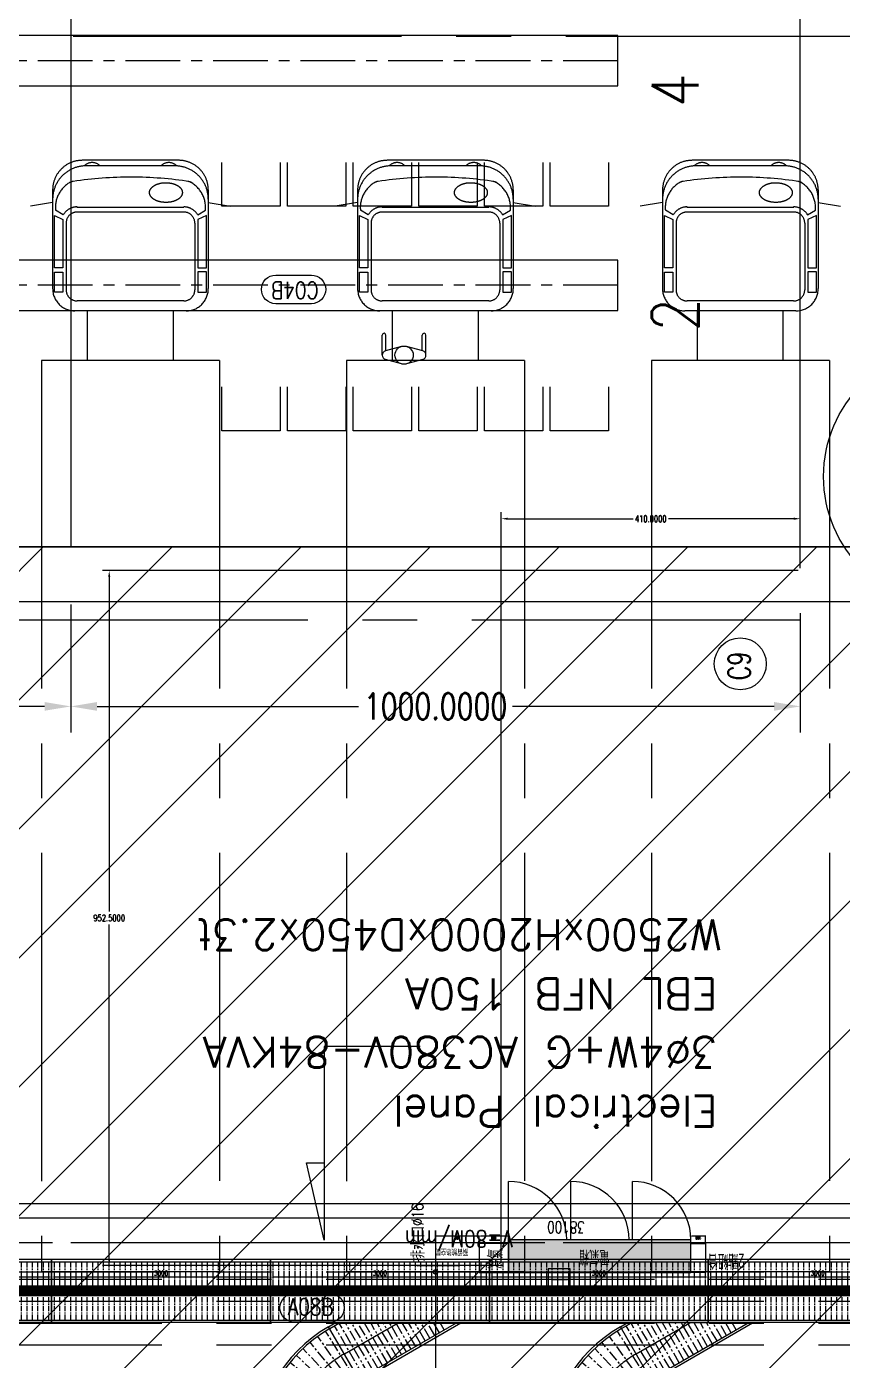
# Model space of a CAD drawing. Extents: x -40736 to 716455, y -65544 to 37405.
# Drawn here: x 342331 to 343449, y -50759 to -48930 of the extents above; entities that cross this region are included whole.
import ezdxf
from ezdxf.enums import TextEntityAlignment as Align

# ---------------------------------------------------------------- set-up
doc = ezdxf.new("R2010")
doc.units = 0
doc.header["$LTSCALE"] = 600
doc.header["$MEASUREMENT"] = 0
doc.linetypes.add('CENTER', pattern=[2, 1.25, -0.25, 0.25, -0.25])
doc.linetypes.add('CENTER2', pattern=[1.125, 0.75, -0.125, 0.125, -0.125])
doc.layers.get('0').update_dxf_attribs({"linetype": 'CONTINUOUS'})
doc.layers.get('DEFPOINTS').update_dxf_attribs({"linetype": 'CONTINUOUS'})
for name, color, linetype in [('0-1F_OHCV', 6, 'CONTINUOUS'), ('0-CV-DIM', 3, 'CONTINUOUS'), ('0-架台', 232, 'CONTINUOUS'), ('0-機台細部', 7, 'CONTINUOUS'), ('0-機號', 4, 'CONTINUOUS'), ('0-滾筒細部', 3, 'CONTINUOUS'), ('0-記號', 3, 'CONTINUOUS'), ('1', 1, 'CONTINUOUS'), ('底圖', 253, 'CONTINUOUS'), ('規劃圖', 253, 'CONTINUOUS')]:
    doc.layers.add(name, color=color, linetype=linetype)
doc.styles.add('CHINESET', font='ISOCP.SHX', dxfattribs={"width": 0.7, "bigfont": 'CHINESET.SHX'})
doc.styles.get("Standard").update_dxf_attribs({"font": 'txt.shx', "width": 0.75, "bigfont": 'chineset.shx'})
doc.dimstyles.get("Standard").update_dxf_attribs({"dimtxt": 0.18, "dimasz": 0.18, "dimexe": 0.18, "dimexo": 0.0625, "dimgap": 0.09, "dimtad": 0, "dimtih": 1, "dimtoh": 1, "dimdec": 4, "dimzin": 0, "dimdsep": 46, "dimtxsty": 'Standard', "dimcen": 0.09, "dimadec": 0, "dimazin": 0, "dimtfac": 1, "dimtdec": 4, "dimtofl": 0, "dimtmove": 0, "dimatfit": 3, "dimfxl": 1, "dimtolj": 1, "dimtzin": 0, "dimarcsym": 0})

# ---------------------------------------------------------------- blocks, each defined once
blk = doc.blocks.new('*D459')
at = {"layer": 'DEFPOINTS', "color": 0}
for p in [(-2777.7, 4718), (-1777.7, 4706), (-1777.7, 4565.8)]:
    blk.add_point(p, dxfattribs=at)
at = {"layer": '規劃圖', "color": 0, "lineweight": -2}
for p, q in [((-2777.7, 4705.5), (-2777.7, 4529.8)), ((-1777.7, 4693.5), (-1777.7, 4529.8)), ((-2741.7, 4565.8), (-2383.5, 4565.8)), ((-1813.7, 4565.8), (-2172, 4565.8))]:
    blk.add_line(p, q, dxfattribs=at)
at = {"layer": '規劃圖', "color": 0}
for points in [[(-2741.7, 4571.8), (-2741.7, 4559.8), (-2777.7, 4565.8)], [(-1813.7, 4571.8), (-1813.7, 4559.8), (-1777.7, 4565.8)]]:
    blk.add_solid(points, dxfattribs=at)
at = {"layer": '規劃圖', "color": 0, "insert": (-2277.7, 4565.8), "char_height": 36, "attachment_point": 5}
blk.add_mtext('\\A1;1000.0000', dxfattribs=at)
blk = doc.blocks.new('*D460')
at = {"layer": 'DEFPOINTS', "color": 0}
for p in [(-1777.7, 4718), (-777.7, 4706), (-777.7, 4565.8)]:
    blk.add_point(p, dxfattribs=at)
at = {"layer": '規劃圖', "color": 0, "lineweight": -2}
for p, q in [((-1777.7, 4705.5), (-1777.7, 4529.8)), ((-777.7, 4693.5), (-777.7, 4529.8)), ((-1741.7, 4565.8), (-1383.5, 4565.8)), ((-813.7, 4565.8), (-1172, 4565.8))]:
    blk.add_line(p, q, dxfattribs=at)
at = {"layer": '規劃圖', "color": 0}
for points in [[(-1741.7, 4571.8), (-1741.7, 4559.8), (-1777.7, 4565.8)], [(-813.7, 4571.8), (-813.7, 4559.8), (-777.7, 4565.8)]]:
    blk.add_solid(points, dxfattribs=at)
at = {"layer": '規劃圖', "color": 0, "insert": (-1277.7, 4565.8), "char_height": 36, "attachment_point": 5}
blk.add_mtext('\\A1;1000.0000', dxfattribs=at)
blk = doc.blocks.new('*D404')
at = {"layer": '0-CV-DIM', "color": 0, "lineweight": -2}
for p, q in [((29124, 49034), (29696, 49034)), ((29646, 48959), (29646, 11009)), ((29124, 10934), (29696, 10934))]:
    blk.add_line(p, q, dxfattribs=at)
at = {"layer": '0-CV-DIM', "color": 0}
for points in [[(29633, 48959), (29658, 48959), (29646, 49034)], [(29633, 11009), (29658, 11009), (29646, 10934)]]:
    blk.add_solid(points, dxfattribs=at)
at = {"layer": 'DEFPOINTS', "color": 0}
for p in [(29074, 49034), (29074, 10934), (29646, 10934)]:
    blk.add_point(p, dxfattribs=at)
at = {"layer": '0-CV-DIM', "color": 0, "insert": (29516, 29984), "char_height": 160, "attachment_point": 5, "rotation": 90}
blk.add_mtext('\\A1;38100', dxfattribs=at)
blk = doc.blocks.new('*D92')
at = {"layer": '0-滾筒細部', "color": 0, "lineweight": -2}
for p, q in [((0, 840), (0, 600)), ((3000, 840), (3000, 600)), ((2970, 620), (30, 620))]:
    blk.add_line(p, q, dxfattribs=at)
at = {"layer": '0-滾筒細部', "color": 0}
for points in [[(30, 625), (30, 615), (0, 620)], [(2970, 625), (2970, 615), (3000, 620)]]:
    blk.add_solid(points, dxfattribs=at)
at = {"layer": 'DEFPOINTS', "color": 0}
for p in [(0, 860), (3000, 860), (0, 620)]:
    blk.add_point(p, dxfattribs=at)
at = {"layer": '0-滾筒細部', "color": 0, "insert": (1500, 672), "char_height": 64, "attachment_point": 5}
blk.add_mtext('\\A1;3000', dxfattribs=at)
blk = doc.blocks.new('roller_FF_800')
at = {"color": 1, "linetype": 'CENTER', "ltscale": 0.1}
blk.add_line((0, -400), (0, 400), dxfattribs=at)
blk = doc.blocks.new('A$C46C37F3C')
blk.add_lwpolyline([(0, 0), (300, 0), (300, 300), (0, 300)], close=True)
blk.add_text('I', height=220).set_placement((118, 35))
blk = doc.blocks.new('platform')
at = {"layer": '0-架台'}
blk.add_line((3250, -10894), (44776, -10894), dxfattribs=at)
blk = doc.blocks.new('PSNL111-579')
for p, q in [((15388.131002, 102433.141037), (15394.388072, 102455.380621)), ((15400.16383, 102459.755621), (15427.66383, 102459.755621)), ((15412.196658, 102433.141037), (15405.939587, 102455.380621)), ((15406.16383, 102454.755621), (15427.66383, 102454.755621)), ((15394.388072, 102404.130621), (15388.131002, 102426.370204)), ((15405.939587, 102404.130621), (15412.196658, 102426.370204)), ((15400.16383, 102399.755621), (15427.66383, 102399.755621)), ((15406.16383, 102404.755621), (15427.66383, 102404.755621))]:
    blk.add_line(p, q)
blk.add_circle((15400.16383, 102429.755621), 12.5)
for centre, radius, start, end in [((15400.16383, 102453.755621), 6, 15.713861, 164.286139), ((15427.66383, 102457.255621), 2.5, 270, 90), ((15400.16383, 102405.755621), 6, 195.713861, 344.286139), ((15427.66383, 102402.255621), 2.5, 270, 90)]:
    blk.add_arc(centre, radius, start, end)
blk = doc.blocks.new('A$C3EFB54C0')
at = {"color": 2, "linetype": 'CENTER'}
for p, q in [((380, 19301), (380, 8992)), ((415, 0), (415, 8992))]:
    blk.add_line(p, q, dxfattribs=at)
at = {"color": 3}
for points in [[(760, 19301), (0, 19301), (0, 8992), (760, 8992)], [(760, 8992), (70, 8992), (70, 0), (760, 0)]]:
    blk.add_lwpolyline(points, close=True, dxfattribs=at)
blk = doc.blocks.new('A$C674754AC')
at = {"color": 6}
for p, q in [((37316.87219, 6491.28302), (37916.87219, 6491.28302)), ((37316.87219, 5691.28302), (37316.87219, 6491.28302)), ((40393.79527, 6491.28302), (40993.79527, 6491.28302)), ((40393.79527, 5691.28302), (40393.79527, 6491.28302)), ((37916.87219, 5691.28302), (37316.87219, 5691.28302)), ((40993.79527, 5691.28302), (40393.79527, 5691.28302)), ((37316.87219, 5591.28302), (37916.87219, 5591.28302)), ((37316.87219, 5591.28302), (37916.87219, 5591.28302)), ((37316.87219, 4791.28302), (37316.87219, 5591.28302)), ((37316.87219, 4791.28302), (37316.87219, 5591.28302)), ((40393.79527, 5591.28302), (40993.79527, 5591.28302)), ((40393.79527, 5591.28302), (40993.79527, 5591.28302)), ((40393.79527, 4791.28302), (40393.79527, 5591.28302)), ((40393.79527, 4791.28302), (40393.79527, 5591.28302)), ((37916.87219, 4791.28302), (37316.87219, 4791.28302)), ((37916.87219, 4791.28302), (37316.87219, 4791.28302)), ((40993.79527, 4791.28302), (40393.79527, 4791.28302)), ((40993.79527, 4791.28302), (40393.79527, 4791.28302)), ((37316.87219, 4691.28302), (37916.87219, 4691.28302)), ((37316.87219, 4691.28302), (37916.87219, 4691.28302)), ((37316.87219, 3891.28302), (37316.87219, 4691.28302)), ((37316.87219, 3891.28302), (37316.87219, 4691.28302)), ((40393.79527, 4691.28302), (40993.79527, 4691.28302)), ((40393.79527, 4691.28302), (40993.79527, 4691.28302)), ((40393.79527, 3891.28302), (40393.79527, 4691.28302)), ((40393.79527, 3891.28302), (40393.79527, 4691.28302)), ((37916.87219, 3891.28302), (37316.87219, 3891.28302)), ((40993.79527, 3891.28302), (40393.79527, 3891.28302)), ((37316.87219, 3791.28302), (37916.87219, 3791.28302)), ((37316.87219, 2991.28302), (37316.87219, 3791.28302)), ((40393.79527, 3791.28302), (40993.79527, 3791.28302)), ((40393.79527, 2991.28302), (40393.79527, 3791.28302)), ((37916.87219, 2991.28302), (37316.87219, 2991.28302)), ((40993.79527, 2991.28302), (40393.79527, 2991.28302)), ((37316.87219, 2891.28302), (37916.87219, 2891.28302)), ((37316.87219, 2091.28302), (37316.87219, 2891.28302)), ((40393.79527, 2891.28302), (40993.79527, 2891.28302)), ((40393.79527, 2091.28302), (40393.79527, 2891.28302)), ((37916.87219, 2091.28302), (37316.87219, 2091.28302)), ((40993.79527, 2091.28302), (40393.79527, 2091.28302)), ((37316.87219, 1991.28302), (37916.87219, 1991.28302)), ((37316.87219, 1191.28302), (37316.87219, 1991.28302)), ((40393.79527, 1991.28302), (40993.79527, 1991.28302)), ((40393.79527, 1191.28302), (40393.79527, 1991.28302)), ((37916.87219, 1191.28302), (37316.87219, 1191.28302)), ((40993.79527, 1191.28302), (40393.79527, 1191.28302))]:
    blk.add_line(p, q, dxfattribs=at)
at = {"layer": '0-機號'}
blk.add_lwpolyline([(39450.7325, 5753.35748), (39450.7325, 5263.4642, -1), (39059.0267, 5263.4642), (39059.0267, 5753.35748, -1)], format="xyb", close=True, dxfattribs=at)
for p in [(38896.87273, 1062.25498), (41973.7958, 1062.25498)]:
    blk.add_blockref('A$C3EFB54C0', p)
at = {"color": 0, "linetype": 'ByBlock', "xscale": 10, "yscale": 10, "zscale": 10}
blk.add_blockref('PSNL111-579', (-115648.04381, -1020304.21823), dxfattribs=at)
at = {"color": 4, "width": 0.833333}
for s, p in [('2', (38678.56791, -42.66598)), ('4', (41755.49098, -42.66598))]:
    blk.add_text(s, height=640, dxfattribs=at).set_placement(p)
at = {"layer": '0-機號', "width": 0.8}
blk.add_text('C04B', height=230.4, rotation=90, dxfattribs=at).set_placement((39241.182, 5489.8244), align=Align.MIDDLE)
blk = doc.blocks.new('*D258')
at = {"layer": '0-CV-DIM', "color": 0, "lineweight": -2}
for p, q in [((410, 400), (511, 400)), ((501, 15), (501, 385)), ((410, 0), (511, 0))]:
    blk.add_line(p, q, dxfattribs=at)
at = {"layer": '0-CV-DIM', "color": 0}
for points in [[(498, 385), (503, 385), (501, 400)], [(498, 15), (503, 15), (501, 0)]]:
    blk.add_solid(points, dxfattribs=at)
at = {"layer": 'DEFPOINTS', "color": 0}
for p in [(400, 400), (501, 400), (400, 0)]:
    blk.add_point(p, dxfattribs=at)
at = {"layer": '0-CV-DIM', "color": 0, "insert": (475, 200), "char_height": 32, "attachment_point": 5, "rotation": 90}
blk.add_mtext('\\A1;400', dxfattribs=at)
blk = doc.blocks.new('*D259')
at = {"layer": '0-CV-DIM', "color": 0, "lineweight": -2}
for p, q in [((410, 1000), (511, 1000)), ((501, 415), (501, 985)), ((410, 400), (511, 400))]:
    blk.add_line(p, q, dxfattribs=at)
at = {"layer": '0-CV-DIM', "color": 0}
for points in [[(498, 985), (503, 985), (501, 1000)], [(498, 415), (503, 415), (501, 400)]]:
    blk.add_solid(points, dxfattribs=at)
at = {"layer": 'DEFPOINTS', "color": 0}
for p in [(400, 1000), (501, 1000), (400, 400)]:
    blk.add_point(p, dxfattribs=at)
at = {"layer": '0-CV-DIM', "color": 0, "insert": (475, 700), "char_height": 32, "attachment_point": 5, "rotation": 90}
blk.add_mtext('\\A1;600', dxfattribs=at)
blk = doc.blocks.new('C01')
blk.add_circle((0, 0), 0.5)
at = {"layer": '1', "ltscale": 0.5}
for p, q in [((0.6, 0), (-0.6, 0)), ((0, 0.6), (0, -0.6))]:
    blk.add_line(p, q, dxfattribs=at)
blk = doc.blocks.new('PANEL-TEXT')
at = {"color": 4}
for s, p in [('Electrical Panel', (735995.3, 308014)), ('3%%C4W+G AC380V-84KVA', (735995.3, 307745.3)), ('EBL NFB 150A ', (735995.3, 307479.1)), ('W2500xH2000xD450x2.3t', (735975.4, 307208.4))]:
    blk.add_text(s, height=140, dxfattribs=at).set_placement(p)
blk = doc.blocks.new('*D260')
at = {"layer": '0-CV-DIM', "color": 0, "lineweight": -2}
for p, q in [((410, -2500), (511, -2500)), ((501, -2685), (501, -2515)), ((410, -2700), (511, -2700))]:
    blk.add_line(p, q, dxfattribs=at)
at = {"layer": '0-CV-DIM', "color": 0}
for points in [[(498, -2515), (503, -2515), (501, -2500)], [(498, -2685), (503, -2685), (501, -2700)]]:
    blk.add_solid(points, dxfattribs=at)
at = {"layer": 'DEFPOINTS', "color": 0}
for p in [(400, -2500), (501, -2500), (400, -2700)]:
    blk.add_point(p, dxfattribs=at)
at = {"layer": '0-CV-DIM', "color": 0, "insert": (475, -2600), "char_height": 32, "attachment_point": 5, "rotation": 90}
blk.add_mtext('\\A1;200', dxfattribs=at)
blk = doc.blocks.new('*D472')
at = {"layer": 'DEFPOINTS', "color": 0}
for p in [(-1725, 4752), (-777.7, 4752), (-1187.7, 3799.5)]:
    blk.add_point(p, dxfattribs=at)
at = {"layer": '規劃圖', "color": 0, "lineweight": -2}
for p, q in [((-780.8, 4752), (-1734, 4752)), ((-1725, 4743), (-1725, 4284.7)), ((-1725, 3808.5), (-1725, 4266.7)), ((-1190.8, 3799.5), (-1734, 3799.5))]:
    blk.add_line(p, q, dxfattribs=at)
at = {"layer": '規劃圖', "color": 0}
for points in [[(-1726.5, 4743), (-1723.5, 4743), (-1725, 4752)], [(-1726.5, 3808.5), (-1723.5, 3808.5), (-1725, 3799.5)]]:
    blk.add_solid(points, dxfattribs=at)
at = {"layer": '規劃圖', "color": 0, "insert": (-1725, 4275.7), "char_height": 9, "attachment_point": 5}
blk.add_mtext('\\A1;952.5000', dxfattribs=at)
blk = doc.blocks.new('*D473')
at = {"layer": 'DEFPOINTS', "color": 0}
for p in [(-777.7, 4823.1), (-777.7, 4752), (-1187.7, 3799.5)]:
    blk.add_point(p, dxfattribs=at)
at = {"layer": '規劃圖', "color": 0, "lineweight": -2}
for p, q in [((-1187.7, 3802.6), (-1187.7, 4832.1)), ((-777.7, 4755.1), (-777.7, 4832.1)), ((-1178.7, 4823.1), (-1006.9, 4823.1)), ((-786.7, 4823.1), (-958.5, 4823.1))]:
    blk.add_line(p, q, dxfattribs=at)
at = {"layer": '規劃圖', "color": 0}
for points in [[(-1178.7, 4824.6), (-1178.7, 4821.6), (-1187.7, 4823.1)], [(-786.7, 4824.6), (-786.7, 4821.6), (-777.7, 4823.1)]]:
    blk.add_solid(points, dxfattribs=at)
at = {"layer": '規劃圖', "color": 0, "insert": (-982.7, 4823.1), "char_height": 9, "attachment_point": 5}
blk.add_mtext('\\A1;410.0000', dxfattribs=at)
blk = doc.blocks.new('A$C24A45E0A')
for p, q in [((1445, 1013), (1015, 1758)), ((860, 0), (0, 0))]:
    blk.add_line(p, q)
for radius in [2030, 2000, 1200, 1170]:
    blk.add_arc((2030, 0), radius, 120, 180)
at = {"color": 1, "linetype": 'CENTER'}
blk.add_arc((2030, 0), 1600, 120, 180, dxfattribs=at)
blk.add_point((2030, 0))
blk = doc.blocks.new('A$C074F71BD')
at = {"color": 1, "linetype": 'CENTER'}
blk.add_line((2729, 2850), (913, 2850), dxfattribs=at)
for p, q in [((1015, 2358), (1106, 2410)), ((1030, 2332), (1166, 2410)), ((2826, 2410), (1106, 2410)), ((1430, 1639), (2766, 2410)), ((1445, 1613), (2826, 2410)), ((30, 600), (30, 0)), ((830, 600), (830, 0))]:
    blk.add_line(p, q)
at = {"color": 1}
for p, q in [((1230, 1986), (1966, 2410)), ((430, 600), (430, 0))]:
    blk.add_line(p, q, dxfattribs=at)
blk.add_lwpolyline([(0, 600), (860, 600), (860, 0), (0, 0)], close=True)
at = {"layer": '0-滾筒細部', "color": 1, "linetype": 'CENTER', "ltscale": 0.2}
for p, q in [((1560, 1714), (1160, 2407)), ((1625, 1752), (1245, 2410)), ((1690, 1789), (1331, 2410)), ((1755, 1827), (1418, 2410)), ((1820, 1864), (1504, 2410)), ((1885, 1902), (1591, 2410)), ((1950, 1939), (1678, 2410)), ((2015, 1977), (1764, 2410)), ((2080, 2014), (1851, 2410)), ((2144, 2052), (1937, 2410)), ((2209, 2089), (2024, 2410)), ((2274, 2127), (2111, 2410)), ((2339, 2164), (2197, 2410)), ((2404, 2202), (2284, 2410)), ((2469, 2239), (2370, 2410)), ((2534, 2277), (2457, 2410)), ((2599, 2314), (2544, 2410)), ((1331, 1575), (865, 2226)), ((1396, 1619), (974, 2298)), ((1495, 1677), (1095, 2370)), ((1210, 1476), (663, 2060)), ((1269, 1528), (761, 2146)), ((1102, 1361), (484, 1869)), ((1154, 1420), (570, 1967)), ((1011, 1234), (332, 1656)), ((1055, 1299), (404, 1765)), ((972, 1166), (266, 1543)), ((907, 1023), (158, 1304)), ((937, 1095), (208, 1425)), ((882, 948), (116, 1181)), ((846, 795), (57, 926)), ((861, 872), (82, 1054)), ((836, 718), (40, 796)), ((830, 562), (30, 562)), ((831, 639), (31, 665)), ((831, 639), (31, 665)), ((830, 487), (30, 487)), ((830, 412), (30, 412)), ((830, 337), (30, 337)), ((830, 262), (30, 262)), ((830, 187), (30, 187)), ((830, 112), (30, 112)), ((830, 37), (30, 37))]:
    blk.add_line(p, q, dxfattribs=at)
blk.add_blockref('A$C24A45E0A', (0, 600))
blk = doc.blocks.new('A$C14F25BC3')
at = {"layer": '0-機台細部', "rotation": 270}
blk.add_blockref('A$C074F71BD', (31594.9997, 2825.68849), dxfattribs=at)
blk = doc.blocks.new('A$C3BB94408')
for p, q in [((0.00007, 830.00009), (3000.00007, 830.00009)), ((0.00007, 30.00009), (3000.00007, 30.00009))]:
    blk.add_line(p, q)
at = {"color": 1, "linetype": 'CENTER'}
blk.add_line((0.00007, 430.00009), (3000.00007, 430.00009), dxfattribs=at)
blk.add_lwpolyline([(0.00007, 0.00009), (3000.00007, 0.00009), (3000.00007, 860.00009), (0.00007, 860.00009)], close=True)
at = {"layer": '0-滾筒細部'}
for p in [(37.50007, 430.00009), (112.50007, 430.00009), (187.50007, 430.00009), (262.50007, 430.00009), (337.50007, 430.00009), (412.50007, 430.00009), (487.50007, 430.00009), (562.50007, 430.00009), (637.50007, 430.00009), (712.50007, 430.00009), (787.50007, 430.00009), (862.50007, 430.00009), (937.50007, 430.00009), (1012.50007, 430.00009), (1087.50007, 430.00009), (1162.50007, 430.00009), (1237.50007, 430.00009), (1312.50007, 430.00009), (1387.50007, 430.00009), (1462.50007, 430.00009), (1537.50007, 430.00009), (1612.50007, 430.00009), (1687.50007, 430.00009), (1762.50007, 430.00009), (1837.50007, 430.00009), (1912.50007, 430.00009), (1987.50007, 430.00009), (2062.50007, 430.00009), (2137.50007, 430.00009), (2212.50007, 430.00009), (2287.50007, 430.00009), (2362.50007, 430.00009), (2437.50007, 430.00009), (2512.50007, 430.00009), (2587.50007, 430.00009), (2662.50007, 430.00009), (2737.50007, 430.00009), (2812.50007, 430.00009), (2887.50007, 430.00009), (2962.50007, 430.00009)]:
    blk.add_blockref('roller_FF_800', p, dxfattribs=at)
dim = blk.add_linear_dim(base=(0.00007, 620.00009), p1=(3000.00007, 860.00009), p2=(0.00007, 860.00009), dimstyle='Standard', override={"dimscale": 20}, dxfattribs=at)
dim.commit()
dim.dimension.update_dxf_attribs({"geometry": '*D92', "text_midpoint": (1500.00007, 672.00009)})
blk = doc.blocks.new('A$C77002C3D')
at = {"layer": '0-1F_OHCV'}
blk.add_line((28643.86639, 49033.91636), (28643.86633, 10333.91631), dxfattribs=at)
blk.add_lwpolyline([(28213.86633, 10933.91631), (29073.86633, 10933.91631), (29073.86639, 49033.91636), (28213.86639, 49033.91636)], close=True, dxfattribs=at)
at = {"layer": '0-1F_OHCV', "const_width": 150}
blk.add_lwpolyline([(28643.86639, 49033.91636), (28643.86633, 10933.91631)], dxfattribs=at)
at = {"layer": '0-機號'}
blk.add_lwpolyline([(28216.26588, 33218.79586), (28216.26588, 33708.68914, -1), (28607.97168, 33708.68914), (28607.97168, 33218.79586, -1)], format="xyb", close=True, dxfattribs=at)
at = {"layer": '0-機台細部', "rotation": 270}
for p in [(28213.86637, 40033.91643), (28213.86637, 37033.91637), (28213.86637, 34033.91637), (28213.86637, 31033.91637), (28213.86643, 28033.91637)]:
    blk.add_blockref('A$C3BB94408', p, dxfattribs=at)
at = {"layer": '0-記號'}
blk.add_blockref('A$C46C37F3C', (28643.86719, 29926.46433), dxfattribs=at)
at = {"layer": '0-機號', "width": 0.8}
for s, rotation, p in [('A08B', 270, (28425.81638, 33482.32894)), ('V=80M/min', 90, (29372.56682, 31454.09875))]:
    blk.add_text(s, height=230.4, rotation=rotation, dxfattribs=at).set_placement(p, align=Align.MIDDLE)
at = {"layer": '0-CV-DIM'}
dim = blk.add_linear_dim(base=(29645.604359918, 10933.9163076346), p1=(29073.86652189, 49033.9163608073), p2=(29073.8663306003, 10933.9163076346), angle=90, dimstyle='Standard', override={"dimscale": 50}, dxfattribs=at)
dim.commit()
dim.dimension.update_dxf_attribs({"geometry": '*D404', "text_midpoint": (29515.604359918, 29983.916334221)})
blk = doc.blocks.new('PANEL2')
h = blk.add_hatch(color=256)
h.paths.add_polyline_path([(450, 0), (0, 0), (0, -2500), (450, -2500)])
h.paths.add_polyline_path([(364.62361, -1426.88437), (364.62361, -926.11502), (69.81554, -926.11502), (69.81554, -1426.88437)], flags=24)
for p, q in [((450, 0), (1250, 0)), ((450, -852.79899), (1250, -852.79899)), ((450, -1700), (1250, -1700))]:
    blk.add_line(p, q)
for points in [[(0, 0), (400, 0), (400, 400), (0, 400)], [(0, 0), (0, -2500), (450, -2500), (450, 0)], [(0, -2500), (400, -2500), (400, -2700), (0, -2700)]]:
    blk.add_lwpolyline(points, close=True)
for centre in [(450, 0), (450, -852.79899), (450, -1700)]:
    blk.add_arc(centre, 800, 270, 0)
at = {"layer": '0-CV-DIM'}
blk.add_line((400.20316, 999.99959), (0.20316, 999.99959), dxfattribs=at)
at = {"xscale": 3, "yscale": 3, "zscale": 3, "rotation": 90}
blk.add_blockref('PANEL-TEXT', (926467.74429, -2210847.67116), dxfattribs=at)
at = {"xscale": 16, "yscale": 16, "zscale": 16}
blk.add_blockref('C01', (100, 100), dxfattribs=at)
at = {"style": 'CHINESET', "width": 0.7}
blk.add_text('冷氣', height=200, dxfattribs=at).set_placement((50.52541, 77.35851))
for s, p in [('電氣箱', (314.78355, -1386.49969)), ('2點組合', (260.13937, -3235.36764))]:
    blk.add_text(s, height=200, rotation=90, dxfattribs=at).set_placement(p)
at = {"layer": '0-CV-DIM', "style": 'CHINESET', "width": 0.7}
blk.add_text('預留散熱空間', height=80, rotation=90, dxfattribs=at).set_placement((329.01098, 550.64098))
at = {"layer": '0-CV-DIM', "insert": (150, 1326.9886), "char_height": 160, "attachment_point": 1}
blk.add_mtext('\\A1;{\\fPMingLiU|b0|i0|c136|p18;排水口\\Ftxt,bigfont|c136;%%C16}', dxfattribs=at)
at = {"layer": '0-CV-DIM'}
for base, p1, p2, picture, middle in [((500.52584, 999.99959), (400.40631, 400), (400, 999.99959), '*D259', (474.52584, 699.99979)), ((500.52584, 400), (400.40631, 0), (400.40631, 400), '*D258', (474.52584, 200)), ((500.52584, -2500), (400.40631, -2700), (400.40631, -2500), '*D260', (474.52584, -2600))]:
    dim = blk.add_linear_dim(base=base, p1=p1, p2=p2, angle=90, dimstyle='Standard', override={"dimscale": 10}, dxfattribs=at)
    dim.commit()
    dim.dimension.update_dxf_attribs({"geometry": picture, "text_midpoint": middle})
at = {"layer": '0-CV-DIM', "annotation_type": 0, "has_hookline": 1, "hookline_direction": 0, "text_width": 815.81395}
blk.add_leader([(100, 108), (91, 1246.9886), (100, 1246.9886)], dimstyle='Standard', override={"dimscale": 50, "dimgap": 1, "dimtad": 0}, dxfattribs=at)
blk = doc.blocks.new('A$C1C6605B1')
at = {"layer": '規劃圖'}
for centre, radius in [((-567.90878, 4880.9627), 177.94301), ((-860.00865, 4624.17423), 35.5886)]:
    blk.add_circle(centre, radius, dxfattribs=at)
at = {"layer": '規劃圖', "xscale": 0.09999999997671694, "yscale": 0.09999999997671694, "zscale": 0.09999999997671694}
blk.add_blockref('platform', (-3277.72048, 4973.90789), dxfattribs=at)
at = {"layer": '規劃圖', "xscale": 0.09999999997671694, "yscale": 0.09999999997671694, "zscale": 0.09999999997671694, "rotation": 90}
for name, p in [('A$C674754AC', (-921.49505, 1211.99993)), ('A$C77002C3D', (1899.47115, 900.11336)), ('PANEL2', (-1177.72048, 3789.5)), ('A$C14F25BC3', (-1243.15161, 320.00007)), ('A$C14F25BC3', (-843.15161, 320.00007))]:
    blk.add_blockref(name, p, dxfattribs=at)
at = {"layer": '規劃圖', "width": 0.75}
blk.add_text('C9', height=30, rotation=90, dxfattribs=at).set_placement((-846.57448, 4601.45179))
at = {"layer": '規劃圖'}
for base, p1, p2, angle, override, picture, middle in [((-777.72048, 4823.05781), (-1187.72048, 3799.5), (-777.72048, 4751.99999), 180, {"dimscale": 50}, '*D473', (-982.72048, 4823.05781)), ((-1724.98413, 4751.99999), (-1187.72048, 3799.5), (-777.72048, 4751.99999), 90, {"dimscale": 50}, '*D472', (-1724.98413, 4275.75)), ((-1777.72048, 4565.77215), (-2777.72048, 4717.99999), (-1777.72048, 4705.99999), 180, {"dimscale": 200}, '*D459', (-2277.72048, 4565.77215)), ((-777.72048, 4565.77215), (-1777.72048, 4717.99999), (-777.72048, 4705.99999), 180, {"dimscale": 200}, '*D460', (-1277.72048, 4565.77215))]:
    dim = blk.add_linear_dim(base=base, p1=p1, p2=p2, angle=angle, dimstyle='Standard', override=override, dxfattribs=at)
    dim.commit()
    dim.dimension.update_dxf_attribs({"geometry": picture, "text_midpoint": middle})

msp = doc.modelspace()

# ---------------------------------------------------------------- hatches: boundary and pattern name
at = {"layer": '底圖'}
h = msp.add_hatch(dxfattribs=at)
h.set_pattern_fill('ANSI31', color=253, scale=1000, style=0)
h.set_pattern_definition([(45, (309308.72, -68899.45), (-88.38835, 88.38835), [])])
h.paths.add_polyline_path([(337466.29017, -53718.31705), (346391.28917, -53718.31705), (346391.28917, -49643.31765), (337466.29017, -49643.31765)])

# ---------------------------------------------------------------- linework, layer by layer
at = {"layer": '底圖', "color": 253}
for p, q in [((342391.28957, -33643.31825), (342391.28957, -49643.31765)), ((343391.28927, -49643.31765), (343391.28927, -33643.31825)), ((337391.29017, -49643.31765), (353391.28837, -49643.31765)), ((337466.29017, -49718.31765), (355466.28837, -49718.31765))]:
    msp.add_line(p, q, dxfattribs=at)
at = {"layer": '底圖', "linetype": 'CENTER2'}
for p, q in [((334294.78482, -48943.38448), (359935.43912, -48942.14948)), ((342539.18276, -49113.34203), (342407.10276, -49113.35475)), ((342534.10349, -49120.96252), (342412.18349, -49120.97426)), ((342957.18276, -49113.34203), (342825.10276, -49113.35475)), ((342952.10349, -49120.96252), (342830.18349, -49120.97426)), ((343375.18276, -49113.34203), (343243.10276, -49113.35475)), ((343370.10349, -49120.96252), (343248.18349, -49120.97426)), ((342366.46668, -49153.99867), (342366.47971, -49289.29014)), ((342579.82667, -49153.97811), (342579.83971, -49289.26958)), ((342784.46668, -49153.99867), (342784.47971, -49289.29014)), ((342997.82667, -49153.97811), (342997.83971, -49289.26958)), ((343202.46668, -49153.99867), (343202.47971, -49289.29014)), ((343415.82667, -49153.97811), (343415.83971, -49289.26958)), ((342366.46832, -49171.06024), (342335.88359, -49176.39106)), ((342381.01739, -49188.08725), (342370.31877, -49181.65938)), ((342399.79675, -49177.44952), (342546.50112, -49177.43539)), ((342565.28253, -49188.0695), (342575.97991, -49181.63956)), ((342579.82832, -49171.03968), (342610.41408, -49176.36461)), ((342784.46832, -49171.06024), (342753.88359, -49176.39106)), ((342799.01739, -49188.08725), (342788.31877, -49181.65938)), ((342817.79675, -49177.44952), (342964.50112, -49177.43539)), ((342983.28253, -49188.0695), (342993.97991, -49181.63956)), ((342997.82832, -49171.03968), (343028.41407, -49176.36461)), ((343202.46832, -49171.06024), (343171.88359, -49176.39106)), ((343217.01739, -49188.08725), (343206.31877, -49181.65938)), ((343235.79675, -49177.44952), (343382.50112, -49177.43539)), ((343401.28253, -49188.0695), (343411.97991, -49181.63956)), ((343415.82832, -49171.03968), (343446.41407, -49176.36461)), ((342368.99757, -49260.67591), (342368.99065, -49188.91362)), ((342368.99065, -49188.91362), (342380.6137, -49194.47094)), ((342380.6137, -49194.47094), (342380.62008, -49260.67479)), ((342384.9242, -49199.45815), (342384.93301, -49290.89815)), ((342546.13644, -49184.20262), (342400.16273, -49184.21669)), ((342561.37791, -49199.44116), (342561.38671, -49290.88116)), ((342577.30942, -49188.89355), (342565.68745, -49194.45311)), ((342565.68745, -49194.45311), (342565.69382, -49260.65696)), ((342577.31634, -49260.65584), (342577.30942, -49188.89355)), ((342786.99757, -49260.67591), (342786.99065, -49188.91362)), ((342786.99065, -49188.91362), (342798.6137, -49194.47094)), ((342798.6137, -49194.47094), (342798.62008, -49260.67479)), ((342802.9242, -49199.45815), (342802.93301, -49290.89815)), ((342964.13644, -49184.20262), (342818.16273, -49184.21669)), ((342979.37791, -49199.44116), (342979.38671, -49290.88116)), ((342995.30942, -49188.89355), (342983.68745, -49194.45311)), ((342983.68745, -49194.45311), (342983.69382, -49260.65696)), ((342995.31634, -49260.65584), (342995.30942, -49188.89355)), ((343204.99757, -49260.67591), (343204.99065, -49188.91362)), ((343204.99065, -49188.91362), (343216.6137, -49194.47094)), ((343216.6137, -49194.47094), (343216.62008, -49260.67479)), ((343220.9242, -49199.45815), (343220.93301, -49290.89815)), ((343382.13644, -49184.20262), (343236.16273, -49184.21669)), ((343397.37791, -49199.44116), (343397.38671, -49290.88116)), ((343413.30942, -49188.89355), (343401.68745, -49194.45311)), ((343401.68745, -49194.45311), (343401.69382, -49260.65696)), ((343413.31634, -49260.65584), (343413.30942, -49188.89355)), ((342380.62008, -49260.67479), (342368.99757, -49260.67591)), ((342368.99812, -49266.45658), (342380.62064, -49266.45546)), ((342369.0008, -49294.20378), (342368.99812, -49266.45658)), ((342380.62064, -49266.45546), (342380.62331, -49294.20266)), ((342565.69382, -49260.65696), (342577.31634, -49260.65584)), ((342577.31689, -49266.43651), (342565.69438, -49266.43763)), ((342565.69438, -49266.43763), (342565.69705, -49294.18483)), ((342577.31957, -49294.18371), (342577.31689, -49266.43651)), ((342798.62008, -49260.67479), (342786.99757, -49260.67591)), ((342786.99812, -49266.45658), (342798.62064, -49266.45546)), ((342787.0008, -49294.20378), (342786.99812, -49266.45658)), ((342798.62064, -49266.45546), (342798.62331, -49294.20266)), ((342983.69382, -49260.65696), (342995.31634, -49260.65584)), ((342995.31689, -49266.43651), (342983.69438, -49266.43763)), ((342983.69438, -49266.43763), (342983.69705, -49294.18483)), ((342995.31957, -49294.18371), (342995.31689, -49266.43651)), ((343216.62008, -49260.67479), (343204.99757, -49260.67591)), ((343204.99812, -49266.45658), (343216.62064, -49266.45546)), ((343205.0008, -49294.20378), (343204.99812, -49266.45658)), ((343216.62064, -49266.45546), (343216.62331, -49294.20266)), ((343401.69382, -49260.65696), (343413.31634, -49260.65584)), ((343413.31689, -49266.43651), (343401.69438, -49266.43763)), ((343401.69438, -49266.43763), (343401.69705, -49294.18483)), ((343413.31957, -49294.18371), (343413.31689, -49266.43651)), ((342380.62331, -49294.20266), (342369.0008, -49294.20378)), ((342546.14818, -49306.12262), (342400.17448, -49306.13669)), ((342565.69705, -49294.18483), (342577.31957, -49294.18371)), ((342798.62331, -49294.20266), (342787.0008, -49294.20378)), ((342964.14818, -49306.12262), (342818.17448, -49306.13669)), ((342983.69705, -49294.18483), (342995.31957, -49294.18371)), ((343216.62331, -49294.20266), (343205.0008, -49294.20378)), ((343382.14818, -49306.12262), (343236.17448, -49306.13669)), ((343401.69705, -49294.18483), (343413.31957, -49294.18371)), ((342549.36264, -49319.75252), (342396.96264, -49319.7672)), ((342414.33882, -49387.65734), (342414.33228, -49319.76553)), ((342531.99955, -49387.646), (342531.99301, -49319.75419)), ((342967.36264, -49319.75252), (342814.96264, -49319.7672)), ((342832.33882, -49387.65734), (342832.33228, -49319.76553)), ((342949.99955, -49387.646), (342949.99301, -49319.75419)), ((343385.36264, -49319.75252), (343232.96264, -49319.7672)), ((343250.33882, -49387.65734), (343250.33228, -49319.76553)), ((343367.99955, -49387.646), (343367.99301, -49319.75419)), ((342595.08918, -49387.63993), (342351.24918, -49387.66341)), ((342351.24918, -49387.66341), (342351.36957, -50637.34341)), ((342595.08918, -49387.63993), (342595.20957, -50637.31992)), ((343013.08918, -49387.63993), (342769.24918, -49387.66341)), ((342769.24918, -49387.66341), (342769.36957, -50637.34341)), ((343013.08918, -49387.63993), (343013.20957, -50637.31992)), ((343431.08918, -49387.63993), (343187.24918, -49387.66341)), ((343187.24918, -49387.66341), (343187.36957, -50637.34341)), ((343431.08918, -49387.63993), (343431.20957, -50637.31992)), ((333491.07, -49743.33166), (347391.28957, -49743.33166)), ((342870.11569, -50328.38444), (342738.54956, -50328.38444)), ((342738.54956, -50328.38444), (342738.54956, -50593.7114)), ((342738.54956, -50593.7114), (342714.31369, -50487.6487)), ((342714.31369, -50487.6487), (342738.54956, -50487.6487)), ((360391.28956, -50597.33166), (332391.28957, -50597.33166)), ((344391.28957, -50597.33166), (341391.28957, -50597.33166)), ((341391.28957, -50637.33166), (344391.28957, -50637.33166)), ((341391.28957, -50637.33166), (344391.28957, -50637.33166)), ((342595.20957, -50637.31992), (342351.36957, -50637.34341)), ((343013.20957, -50637.31992), (342769.36957, -50637.34341)), ((342891.28957, -50637.33166), (342891.28957, -50887.33166)), ((343431.20957, -50637.31992), (343187.36957, -50637.34341)), ((341391.28957, -50647.33166), (344391.28957, -50647.33166)), ((341391.28957, -50677.33166), (344391.28957, -50677.33166)), ((341391.28957, -50707.33166), (344391.28957, -50707.33166)), ((341391.28957, -50737.33166), (344391.28957, -50737.33166))]:
    msp.add_line(p, q, dxfattribs=at)
at = {"layer": '底圖', "color": 253}
msp.add_lwpolyline([(337466.29017, -53718.31705), (346391.28917, -53718.31705), (346391.28917, -49643.31765), (337466.29017, -49643.31765)], close=True, dxfattribs=at)
at = {"layer": '底圖', "linetype": 'CENTER2'}
for centre, major_axis, start_param, end_param in [((342407.10668, -49153.99475), (28.73682, 28.73682), 0.7854944947, 2.3562908214), ((342412.1879, -49166.69426), (-32.32892, 32.32892), -0.7853018321, 0.7854944946), ((342420.6207, -49131.77268), (10.82879, 10.82879), 6.2805556439, 7.8630295438), ((342525.66837, -49131.76256), (-10.82879, 10.82879), 4.7035337332, 6.2860076331), ((342534.1079, -49166.68252), (32.32892, 32.32892), 5.497883475, 7.0686798018), ((342539.18667, -49153.98203), (28.73682, 28.73682), 5.497883475, 7.0686798018), ((342825.10668, -49153.99475), (28.73682, 28.73682), 0.7854944947, 2.3562908214), ((342830.1879, -49166.69426), (-32.32892, 32.32892), -0.7853018321, 0.7854944946), ((342838.6207, -49131.77268), (-10.82879, 10.82879), 4.7097593172, 6.292233217), ((342943.66837, -49131.76256), (-10.82879, 10.82879), 4.7035337332, 6.2860076331), ((342952.1079, -49166.68252), (32.32892, 32.32892), 5.497883475, 7.0686798018), ((342957.18667, -49153.98203), (28.73682, 28.73682), 5.497883475, 7.0686798018), ((343243.10668, -49153.99475), (-28.73682, 28.73682), -0.7853018321, 0.7854944946), ((343248.1879, -49166.69426), (-32.32892, 32.32892), -0.7853018321, 0.7854944946), ((343256.6207, -49131.77268), (10.82879, 10.82879), 6.2805556439, 7.8630295438), ((343361.66837, -49131.76256), (-10.82879, 10.82879), 4.7035337332, 6.2860076331), ((343370.1079, -49166.68252), (32.32892, 32.32892), 5.497883475, 7.0686798018), ((343375.18667, -49153.98203), (28.73682, 28.73682), 5.497883475, 7.0686798018), ((342410.37957, -49178.31105), (28.42603, 28.42603), 1.3577944952, 2.4395819058), ((342396.85977, -49157.32913), (10.77631, 10.77631), 0.9351989593, 1.3577944952), ((342473.19572, -49663.09471), (372.45711, 372.45711), 0.6303026581, 0.9351989593), ((342520.16238, -49173.99529), (20.8755, 20.8755), 1.0171105561, 1.3031017751), ((342520.1727, -49174.03899), (20.90725, 20.90725), 0.7313380548, 1.0171105561), ((342521.7742, -49184.66614), (-28.39124, 28.39124), -1.0169178934, -0.785301832), ((342524.93026, -49171.27864), (-18.66535, 18.66535), -1.3029091125, -1.0169178934), ((342549.43422, -49157.31443), (10.77631, 10.77631), 0.2131944941, 0.63579003), ((342535.91846, -49178.29895), (28.42603, 28.42603), 5.4145923908, 6.5863262419), ((342828.37957, -49178.31105), (28.42603, 28.42603), 1.3577944952, 2.4395819058), ((342814.85977, -49157.32913), (10.77631, 10.77631), 0.9351989593, 1.3577944952), ((342891.19572, -49663.09471), (-372.45711, 372.45711), -0.9404936687, -0.6355973675), ((342938.16238, -49173.99529), (20.8755, 20.8755), 1.0171105561, 1.3031017751), ((342938.1727, -49174.03899), (20.90725, 20.90725), 0.7313380548, 1.0171105561), ((342939.7742, -49184.66614), (-28.39124, 28.39124), -1.0169178934, -0.785301832), ((342942.93026, -49171.27864), (18.66535, 18.66535), 0.2678872142, 0.5538784334), ((342967.43422, -49157.31443), (10.77631, 10.77631), 0.2131944941, 0.63579003), ((342953.91846, -49178.29895), (28.42603, 28.42603), 5.4145923908, 6.5863262419), ((343246.37957, -49178.31105), (28.42603, 28.42603), 1.3577944952, 2.4395819058), ((343232.85977, -49157.32913), (10.77631, 10.77631), 0.9351989593, 1.3577944952), ((343309.19572, -49663.09471), (372.45711, 372.45711), 0.6303026581, 0.9351989593), ((343356.16238, -49173.99529), (20.8755, 20.8755), 1.0171105561, 1.3031017751), ((343356.1727, -49174.03899), (20.90725, 20.90725), 0.7313380548, 1.0171105561), ((343357.7742, -49184.66614), (-28.39124, 28.39124), -1.0169178934, -0.785301832), ((343360.93026, -49171.27864), (-18.66535, 18.66535), -1.3029091125, -1.0169178934), ((343385.43422, -49157.31443), (10.77631, 10.77631), 0.2131944941, 0.63579003), ((343371.91846, -49178.29895), (28.42603, 28.42603), 5.4145923908, 6.5863262419), ((342506.56841, -49157.57612), (5.46827, 5.46827), 1.7273653962, 2.3562908214), ((342506.56841, -49157.57612), (-5.46827, 5.46827), 0.7854944946, 1.4144199201), ((342513.81174, -49162.84436), (11.80153, 11.80153), 1.3031017751, 1.7273653962), ((342513.81073, -49152.30648), (-11.80153, 11.80153), 1.4144199201, 1.838683541), ((342529.73245, -49162.84282), (11.80153, 11.80153), 6.1268089004, 6.5510725214), ((342529.73143, -49152.30494), (11.80153, 11.80153), 4.4446944287, 4.8689580498), ((342536.97476, -49157.57319), (5.46827, 5.46827), 5.497883475, 6.1268089004), ((342536.97476, -49157.57319), (-5.46827, 5.46827), 3.298161723, 3.9270871482), ((342924.56841, -49157.57612), (5.46827, 5.46827), 1.7273653962, 2.3562908214), ((342924.56841, -49157.57612), (5.46827, 5.46827), 2.3562908214, 2.9852162469), ((342931.81174, -49162.84436), (11.80153, 11.80153), 1.3031017751, 1.7273653962), ((342931.81073, -49152.30648), (-11.80153, 11.80153), 1.4144199201, 1.838683541), ((342947.73245, -49162.84282), (11.80153, 11.80153), 6.1268089004, 6.5510725214), ((342947.73143, -49152.30494), (11.80153, 11.80153), 4.4446944287, 4.8689580498), ((342954.97476, -49157.57319), (5.46827, 5.46827), 5.497883475, 6.1268089004), ((342954.97476, -49157.57319), (5.46827, 5.46827), 4.8689580498, 5.497883475), ((343342.56841, -49157.57612), (5.46827, 5.46827), 1.7273653962, 2.3562908214), ((343342.56841, -49157.57612), (-5.46827, 5.46827), 0.7854944946, 1.4144199201), ((343349.81174, -49162.84436), (-11.80153, 11.80153), -0.2676945517, 0.1565690694), ((343349.81073, -49152.30648), (11.80153, 11.80153), 2.9852162469, 3.4094798678), ((343365.73245, -49162.84282), (11.80153, 11.80153), 6.1268089004, 6.5510725214), ((343365.73143, -49152.30494), (-11.80153, 11.80153), 2.8738981019, 3.298161723), ((343372.97476, -49157.57319), (5.46827, 5.46827), 5.497883475, 6.1268089004), ((343372.97476, -49157.57319), (5.46827, 5.46827), 4.8689580498, 5.497883475), ((342400.1642, -49199.45669), (15.74587, 15.74587), 0.7854944947, 1.8203440402), ((342518.61291, -49143.87066), (-18.66535, 18.66535), 1.838683541, 2.1246747602), ((342521.76898, -49130.48316), (-28.39124, 28.39124), 2.1246747602, 2.3562908215), ((342521.76898, -49130.48316), (28.39124, 28.39124), 3.9270871483, 4.1587032097), ((342524.92762, -49143.87005), (-18.66535, 18.66535), 2.5879068829, 2.8738981019), ((342546.13791, -49199.44262), (-15.74587, 15.74587), 4.4630339294, 5.497883475), ((342818.1642, -49199.45669), (15.74587, 15.74587), 0.7854944947, 1.8203440402), ((342936.61291, -49143.87066), (-18.66535, 18.66535), 1.838683541, 2.1246747602), ((342939.76898, -49130.48316), (-28.39124, 28.39124), 2.1246747602, 2.3562908215), ((342939.76898, -49130.48316), (-28.39124, 28.39124), 2.3562908215, 2.5879068829), ((342942.92762, -49143.87005), (-18.66535, 18.66535), 2.5879068829, 2.8738981019), ((342964.13791, -49199.44262), (-15.74587, 15.74587), 4.4630339294, 5.497883475), ((343236.1642, -49199.45669), (15.74587, 15.74587), 0.7854944947, 1.8203440402), ((343354.61291, -49143.87066), (-18.66535, 18.66535), 1.838683541, 2.1246747602), ((343357.76898, -49130.48316), (-28.39124, 28.39124), 2.1246747602, 2.3562908215), ((343357.76898, -49130.48316), (-28.39124, 28.39124), 2.3562908215, 2.5879068829), ((343360.92762, -49143.87005), (-18.66535, 18.66535), 2.5879068829, 2.8738981019), ((343382.13791, -49199.44262), (15.74587, 15.74587), 6.0338302562, 7.0686798018), ((342400.1642, -49199.45669), (-10.77631, 10.77631), -0.7853018321, 0.7854944946), ((342546.13791, -49199.44262), (10.77631, 10.77631), 5.497883475, 7.06867983), ((342818.1642, -49199.45669), (-10.77631, 10.77631), -0.7853018321, 0.7854944946), ((342964.13791, -49199.44262), (10.77631, 10.77631), 5.497883475, 7.06867983), ((343236.1642, -49199.45669), (-10.77631, 10.77631), -0.7853018321, 0.7854944946), ((343382.13791, -49199.44262), (10.77631, 10.77631), 5.497883475, 7.06867983), ((342396.95971, -49289.2872), (-21.55261, 21.55261), 0.7854944946, 2.3562908215), ((342400.17301, -49290.89669), (-10.77631, 10.77631), 0.7854944946, 2.3562908215), ((342546.14671, -49290.88262), (-10.77631, 10.77631), 2.3562906309, 3.9270871482), ((342549.35971, -49289.27252), (21.55261, 21.55261), 3.9270871483, 5.497883475), ((342814.95971, -49289.2872), (-21.55261, 21.55261), 0.7854944946, 2.3562908215), ((342818.17301, -49290.89669), (10.77631, 10.77631), 2.3562908214, 3.9270871483), ((342964.14671, -49290.88262), (-10.77631, 10.77631), 2.3562906309, 3.9270871482), ((342967.35971, -49289.27252), (21.55261, 21.55261), 3.9270871483, 5.497883475), ((343232.95971, -49289.2872), (-21.55261, 21.55261), 0.7854944946, 2.3562908215), ((343236.17301, -49290.89669), (-10.77631, 10.77631), 0.7854944946, 2.3562908215), ((343382.14671, -49290.88262), (-10.77631, 10.77631), 2.3562906309, 3.9270871482), ((343385.35971, -49289.27252), (-21.55261, 21.55261), 2.3562908215, 3.9270871482), ((342891.28957, -50637.33166), (-2.12132, 2.12132), -0.7853981634, 5.4977871438)]:
    msp.add_ellipse(centre, major_axis=major_axis, ratio=1, start_param=start_param, end_param=end_param, dxfattribs=at)

# ---------------------------------------------------------------- block references
at = {"layer": '底圖', "color": 253}
msp.add_blockref('A$C1C6605B1', (344169.01004, -54427.7968), dxfattribs=at)

doc.saveas('drawing.dxf')
